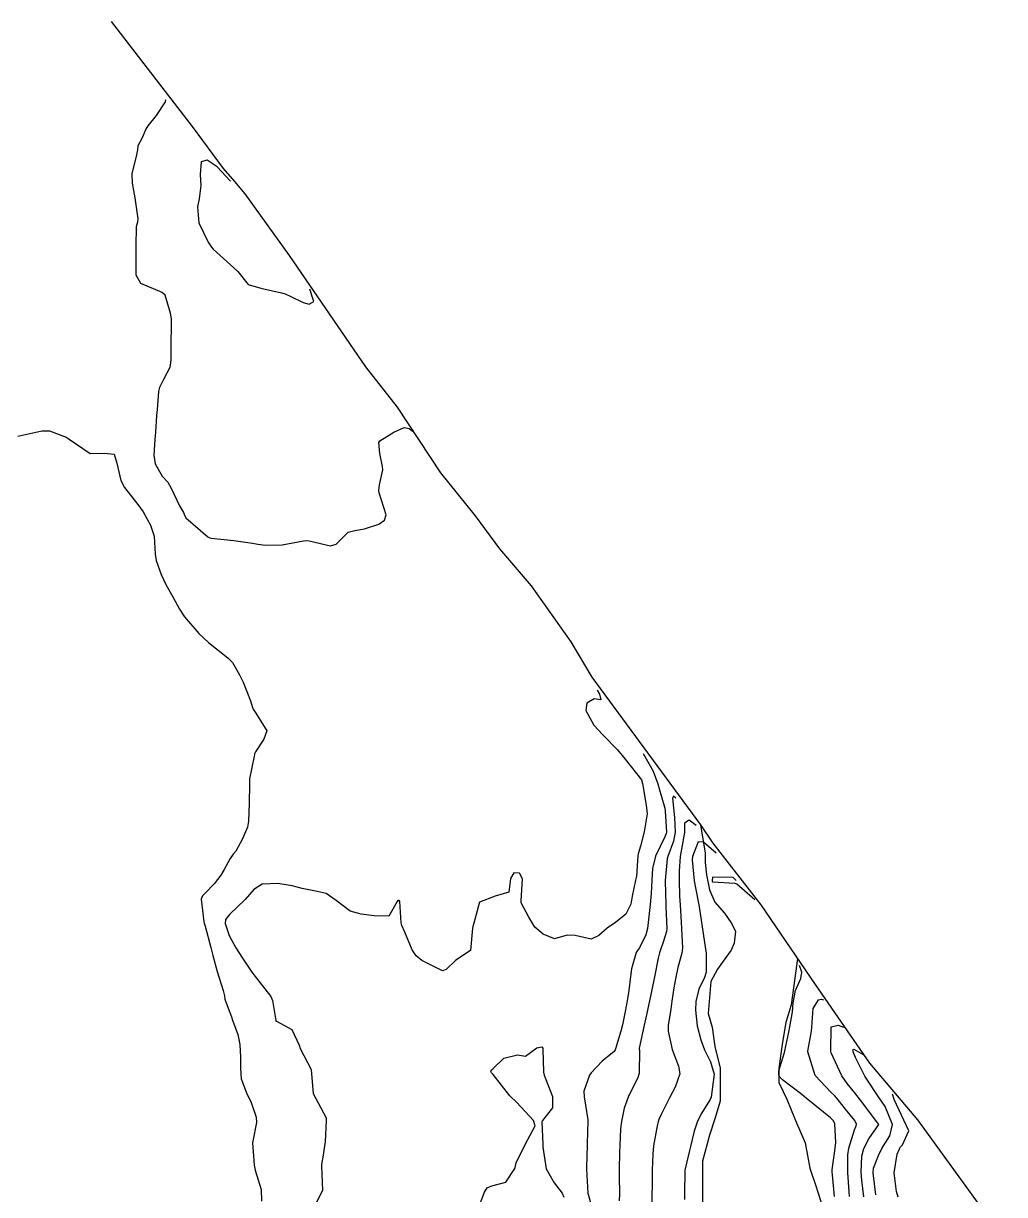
# Model space of a CAD drawing. Header units: metres. Extents: x 307586 to 320046, y 7427249 to 7434250.
# Drawn here: x 311384.6 to 311465.9, y 7432677.1 to 7432774.1 of the extents above; entities that cross this region are included whole.
import ezdxf

# ---------------------------------------------------------------- set-up
doc = ezdxf.new("R2010")
doc.units = ezdxf.units.M
doc.header["$MEASUREMENT"] = 0
for name, color, linetype in [('Area', 45, 'Continuous'), ('Curvas de Nivel 1m', 11, 'Continuous'), ('Curvas de Nivel 5m', 15, 'Continuous'), ('Hidrografia', 140, 'Continuous')]:
    doc.layers.add(name, color=color, linetype=linetype)

msp = doc.modelspace()

# ---------------------------------------------------------------- linework, layer by layer
at = {"layer": 'Area'}
msp.add_polyline3d([(311391.845, 7432774.286, 716.918), (311398.544, 7432765.592, 722.198), (311401.122, 7432762.11, 720.408), (311402.058, 7432761.035, 721.288), (311402.914, 7432760.019, 719.758), (311406.575, 7432754.906, 715.188), (311412.916, 7432745.686, 715.248), (311415.534, 7432742.342, 720.148), (311419.134, 7432736.921, 716.088), (311421.996, 7432733.336, 716.688), (311424.008, 7432730.608, 716.338), (311426.628, 7432727.545, 716.228), (311429.922, 7432722.917, 716.699), (311431.668, 7432719.979, 721.089), (311440.653, 7432707.738, 719.588), (311441.684, 7432706.24, 719.758), (311445.653, 7432701.119, 718.678), (311450.175, 7432694.521, 715.268), (311454.671, 7432688.019, 720.198), (311458.635, 7432683.318, 723.128), (311465.855, 7432673.376, 716.938)], dxfattribs=at)
at = {"layer": 'Curvas de Nivel 1m', "flags": 128}
for points, elevation in [([(311396.303, 7432767.83), (311396.326, 7432767.76), (311396.308, 7432767.651), (311395.574, 7432766.505), (311394.876, 7432765.665), (311394.697, 7432765.379), (311394.398, 7432764.666), (311394.055, 7432764.008), (311394.014, 7432763.676), (311393.948, 7432763.246), (311393.556, 7432761.682), (311393.579, 7432760.905), (311393.805, 7432759.678), (311394.04, 7432757.951), (311394.015, 7432757.674), (311393.907, 7432757.274), (311393.877, 7432755.676), (311393.886, 7432754.058), (311393.867, 7432753.676), (311393.892, 7432753.309), (311394.252, 7432752.611), (311396.032, 7432751.865), (311396.244, 7432751.713), (311396.27, 7432751.676), (311396.285, 7432751.649), (311396.733, 7432750.148), (311396.806, 7432749.641), (311396.807, 7432749.049), (311396.773, 7432747.641), (311396.782, 7432746.244), (311396.69, 7432745.642), (311396.158, 7432744.641), (311395.832, 7432743.969), (311395.765, 7432743.654), (311395.64, 7432742.142), (311395.6, 7432741.655), (311395.5, 7432740.265), (311395.446, 7432739.657), (311395.374, 7432738.366), (311395.491, 7432737.656), (311396.063, 7432736.622), (311396.544, 7432736.129), (311396.814, 7432735.639), (311397.491, 7432734.168), (311397.833, 7432733.623), (311397.893, 7432733.493), (311398.018, 7432733.178), (311399.836, 7432731.602), (311400.002, 7432731.512), (311400.115, 7432731.486), (311402, 7432731.312), (311403.535, 7432731.093), (311403.997, 7432731), (311404.618, 7432730.923), (311405.997, 7432730.954), (311407.764, 7432731.267), (311408.001, 7432731.306), (311408.236, 7432731.262), (311409.997, 7432730.865), (311410.486, 7432730.987), (311410.936, 7432731.471), (311411.469, 7432732.004), (311412.01, 7432732.142), (311412.835, 7432732.271), (311414.015, 7432732.653), (311414.471, 7432732.973), (311414.616, 7432733.424), (311414.05, 7432735.258), (311414.017, 7432735.431), (311414.058, 7432735.907), (311414.339, 7432737.159), (311414.317, 7432737.428), (311414.089, 7432738.515), (311414.019, 7432739.431), (311414.104, 7432739.566), (311415.258, 7432740.272), (311416.116, 7432740.673), (311416.519, 7432740.591), (311416.813, 7432740.35)], 716), ([(311384.105, 7432739.952), (311385.603, 7432740.28), (311386.109, 7432740.376), (311386.725, 7432740.377), (311388.104, 7432739.861), (311388.27, 7432739.738), (311390.085, 7432738.517), (311391.267, 7432738.526), (311392.084, 7432738.443), (311392.309, 7432737.696), (311392.645, 7432736.277), (311392.936, 7432735.687), (311394.032, 7432734.29), (311394.486, 7432733.665), (311395.1, 7432732.571), (311395.392, 7432731.656), (311395.482, 7432730.161), (311395.563, 7432729.654), (311395.965, 7432728.472), (311396.359, 7432727.644), (311396.944, 7432726.636), (311397.505, 7432725.626), (311397.923, 7432724.991), (311399.103, 7432723.608), (311399.895, 7432722.851), (311401.496, 7432721.584), (311401.879, 7432721.186), (311402.474, 7432720.176), (311402.768, 7432719.566), (311403.367, 7432718.03), (311403.527, 7432717.555), (311403.61, 7432717.333), (311403.828, 7432717.011), (311404.724, 7432715.541), (311404.495, 7432714.851), (311403.787, 7432713.792), (311403.715, 7432713.62), (311403.7, 7432713.551), (311403.671, 7432713.44), (311403.292, 7432711.557), (311403.287, 7432711.086), (311403.265, 7432709.557), (311403.219, 7432708.059), (311403.123, 7432707.559), (311402.719, 7432706.58), (311402.168, 7432705.573), (311401.947, 7432705.318), (311401.684, 7432704.956), (311401.195, 7432704.06), (311400.912, 7432703.588), (311400.381, 7432702.867), (311399.648, 7432702.104), (311399.391, 7432701.857), (311399.296, 7432701.603), (311399.508, 7432699.718), (311399.545, 7432699.601), (311399.619, 7432699.365), (311400.083, 7432697.595), (311400.245, 7432696.935), (311400.604, 7432695.59), (311401.118, 7432694.016), (311401.213, 7432693.583), (311401.253, 7432693.296), (311401.533, 7432692.548), (311401.8, 7432691.85), (311401.9, 7432691.574), (311402.331, 7432690.388), (311402.493, 7432689.565), (311402.547, 7432688.504), (311402.542, 7432687.564), (311402.617, 7432686.715), (311403.06, 7432685.556), (311403.441, 7432684.743), (311403.842, 7432683.546), (311403.886, 7432683.078), (311403.56, 7432681.548), (311403.545, 7432681.405), (311403.676, 7432679.547), (311403.776, 7432679.147), (311404.263, 7432677.541), (311404.3, 7432676.584)], 717), ([(311432.093, 7432718.91), (311432.284, 7432718.57), (311432.405, 7432718.101), (311431.847, 7432718.175), (311431.25, 7432717.818), (311431.159, 7432717.227), (311431.821, 7432716.008), (311432.582, 7432715.208), (311433.794, 7432713.96), (311434.408, 7432713.184), (311435.766, 7432711.466), (311435.861, 7432711.169), (311436.129, 7432709.546), (311436.2, 7432709.163), (311436.237, 7432708.661), (311435.993, 7432707.166), (311435.701, 7432705.979), (311435.507, 7432705.36), (311435.471, 7432705.172), (311435.348, 7432703.493), (311435.287, 7432703.174), (311434.994, 7432701.832), (311434.881, 7432701.178), (311434.476, 7432700.34), (311433.628, 7432699.652), (311432.93, 7432699.2), (311432.242, 7432698.582), (311431.609, 7432698.281), (311430.267, 7432698.58), (311429.613, 7432698.61), (311428.559, 7432698.3), (311427.614, 7432698.686), (311426.93, 7432699.27), (311426.446, 7432700.092), (311425.814, 7432701.287), (311425.797, 7432701.44), (311425.908, 7432703.286), (311425.67, 7432703.75), (311425.184, 7432703.781), (311424.916, 7432703.297), (311424.77, 7432702.181), (311423.648, 7432701.844), (311422.349, 7432701.329), (311421.883, 7432699.594), (311421.806, 7432699.337), (311421.767, 7432699.191), (311421.593, 7432697.34), (311420.4, 7432696.537), (311419.577, 7432695.766), (311419.277, 7432695.662), (311417.584, 7432696.509), (311417.093, 7432696.892), (311416.777, 7432697.392), (311416.16, 7432698.856), (311415.913, 7432699.406), (311415.858, 7432699.64), (311415.738, 7432701.409), (311415.703, 7432701.469), (311415.644, 7432701.487), (311415.576, 7432701.478), (311415.531, 7432701.411), (311414.854, 7432700.194), (311413.631, 7432700.216), (311412.539, 7432700.353), (311411.634, 7432700.606), (311410.486, 7432701.472), (311409.649, 7432702.061), (311408.909, 7432702.229), (311407.653, 7432702.465), (311406.837, 7432702.695), (311405.657, 7432702.894), (311404.358, 7432702.841), (311403.651, 7432702.39), (311402.944, 7432701.56), (311401.63, 7432700.322), (311401.297, 7432699.913), (311401.275, 7432699.583), (311401.608, 7432698.585), (311402.151, 7432697.572), (311402.717, 7432696.696), (311403.491, 7432695.551), (311403.571, 7432695.434), (311405.055, 7432693.535), (311405.203, 7432693.197), (311405.468, 7432691.531), (311405.486, 7432691.494), (311405.522, 7432691.473), (311406.804, 7432690.799), (311407.401, 7432689.502), (311407.499, 7432689.211), (311408.397, 7432687.491), (311408.482, 7432686.471), (311408.573, 7432685.489), (311409.429, 7432683.895), (311409.637, 7432683.478), (311409.652, 7432683.246), (311409.552, 7432681.479), (311409.539, 7432681.341), (311409.392, 7432680.384), (311409.258, 7432679.608), (311409.26, 7432679.481), (311409.353, 7432677.48), (311408.688, 7432676.138)], 716), ([(311438.623, 7432709.96), (311438.432, 7432710.112), (311438.336, 7432709.959), (311438.506, 7432708.358), (311438.565, 7432707.131), (311438.433, 7432706.405), (311437.965, 7432705.137), (311437.908, 7432704.919), (311437.724, 7432703.139), (311437.724, 7432703.077), (311437.796, 7432701.138), (311437.803, 7432700.977), (311437.874, 7432699.137), (311437.852, 7432698.905), (311437.608, 7432698.113), (311437.342, 7432697.398), (311437.257, 7432697.145), (311437.145, 7432696.703), (311436.84, 7432695.151), (311436.625, 7432694.086), (311436.432, 7432693.157), (311436.142, 7432691.774), (311436.008, 7432691.163), (311435.588, 7432689.253), (311435.584, 7432689.169), (311435.599, 7432689.071), (311435.573, 7432687.168), (311435.469, 7432686.804), (311434.93, 7432685.703), (311434.677, 7432685.178), (311434.348, 7432684.272), (311434.109, 7432683.183), (311434.044, 7432682.556), (311433.977, 7432681.184), (311433.959, 7432680.623), (311433.914, 7432679.185), (311433.915, 7432678.645), (311433.943, 7432677.184), (311433.932, 7432676.599)], 714), ([(311440.293, 7432707.68), (311439.718, 7432708.135), (311439.336, 7432707.898), (311439.345, 7432707.497), (311439.344, 7432707.124), (311439.09, 7432705.735), (311438.975, 7432705.127), (311438.886, 7432703.916), (311438.883, 7432703.128), (311438.927, 7432701.851), (311438.975, 7432701.127), (311439.058, 7432699.696), (311439.1, 7432699.125), (311439.161, 7432697.563), (311439.105, 7432697.125), (311438.783, 7432695.926), (311438.619, 7432695.13), (311438.455, 7432694.235), (311438.284, 7432693.133), (311438.191, 7432692.478), (311437.987, 7432691.135), (311437.986, 7432690.667), (311438.32, 7432689.132), (311438.85, 7432687.759), (311438.958, 7432687.125), (311438.573, 7432686.018), (311438.098, 7432685.134), (311437.878, 7432684.704), (311437.433, 7432683.798), (311437.222, 7432683.347), (311437.153, 7432683.144), (311437.083, 7432682.809), (311436.781, 7432681.149), (311436.706, 7432680.46), (311436.66, 7432679.151), (311436.645, 7432677.869), (311436.634, 7432677.151), (311436.622, 7432676.428)], 713), ([(311441.953, 7432705.41), (311440.903, 7432706.314), (311440.472, 7432706.346), (311440.003, 7432705.117), (311439.965, 7432704.841), (311440.139, 7432703.115), (311440.25, 7432702.521), (311440.526, 7432701.111), (311440.688, 7432700.054), (311440.831, 7432699.108), (311441.055, 7432697.651), (311441.118, 7432697.105), (311441.127, 7432695.555), (311441.005, 7432695.106), (311440.528, 7432694.141), (311440.269, 7432693.113), (311440.241, 7432692.407), (311440.379, 7432691.111), (311440.676, 7432689.944), (311440.994, 7432689.105), (311441.488, 7432688.117), (311441.805, 7432687.095), (311441.535, 7432685.18), (311441.501, 7432685.099), (311441.486, 7432685.066), (311441.451, 7432685.004), (311440.728, 7432683.812), (311440.378, 7432683.11), (311440.145, 7432682.383), (311439.847, 7432681.116), (311439.756, 7432680.759), (311439.384, 7432679.264), (311439.358, 7432679.146), (311439.354, 7432679.12), (311439.325, 7432677.149), (311439.326, 7432677.12), (311439.349, 7432676.706)], 712), ([(311443.613, 7432703.14), (311443.357, 7432703.385), (311441.668, 7432703.406), (311441.615, 7432703.149), (311441.622, 7432703.1), (311441.662, 7432703.038), (311443.514, 7432702.925), (311443.661, 7432702.868), (311445.153, 7432701.56)], 711), ([(311451.769, 7432676.974), (311451.59, 7432678.766), (311451.577, 7432678.977), (311451.582, 7432679.175), (311451.815, 7432680.974), (311451.867, 7432681.431), (311451.804, 7432682.974), (311451.682, 7432683.232), (311451.431, 7432683.49), (311449.561, 7432684.999), (311449.454, 7432685.085), (311449.056, 7432685.405), (311447.469, 7432686.632), (311447.258, 7432686.811), (311447.143, 7432687.025), (311447.143, 7432687.36), (311447.494, 7432688.434), (311447.624, 7432688.896), (311447.653, 7432689.018), (311447.974, 7432690.56), (311448.077, 7432691.014), (311448.29, 7432692.258), (311448.346, 7432693.012), (311448.546, 7432694.023), (311448.987, 7432695.006), (311449.045, 7432695.538), (311448.863, 7432696.1)], 712), ([(311453.016, 7432676.955), (311452.979, 7432677.336), (311452.867, 7432678.958), (311452.856, 7432680.417), (311452.942, 7432680.957), (311453.426, 7432682.47), (311453.573, 7432682.807), (311453.593, 7432682.948), (311453.436, 7432683.245), (311452.687, 7432684.206), (311452.074, 7432684.971), (311451.788, 7432685.307), (311451.459, 7432685.615), (311450.152, 7432686.993), (311449.553, 7432688.949), (311449.558, 7432688.999), (311449.872, 7432690.644), (311449.893, 7432690.996), (311449.995, 7432692.539), (311450.426, 7432693.242), (311450.671, 7432693.31), (311450.863, 7432693.24)], 713), ([(311454.187, 7432676.942), (311454.015, 7432678.302), (311453.977, 7432678.944), (311454.032, 7432680.309), (311454.199, 7432680.942), (311454.617, 7432681.736), (311455.433, 7432682.93), (311453.905, 7432684.945), (311453.459, 7432685.538), (311452.827, 7432686.32), (311452.362, 7432686.967), (311451.501, 7432688.872), (311451.472, 7432688.98), (311451.468, 7432689.016), (311451.492, 7432690.98), (311451.494, 7432691.01), (311452.078, 7432691.143), (311452.503, 7432690.99)], 714), ([(311422.412, 7432676.393), (311422.773, 7432677.319), (311422.991, 7432677.682), (311423.361, 7432677.838), (311424.522, 7432678.142), (311425.292, 7432679.291), (311425.306, 7432679.368), (311425.388, 7432679.751), (311426.138, 7432681.279), (311426.975, 7432682.823), (311426.832, 7432683.269), (311425.445, 7432684.74), (311424.857, 7432685.296), (311423.471, 7432687.07), (311423.356, 7432687.196), (311423.283, 7432687.313), (311423.345, 7432687.442), (311423.477, 7432687.565), (311424.381, 7432688.409), (311425.494, 7432688.683), (311426.173, 7432688.599), (311427.102, 7432689.266), (311427.504, 7432689.366), (311427.588, 7432689.259), (311427.595, 7432689.166), (311427.654, 7432687.258), (311427.713, 7432687.015), (311428.395, 7432685.251), (311428.397, 7432684.292), (311427.565, 7432683.259), (311427.527, 7432683.154), (311427.601, 7432681.258), (311427.609, 7432681.049), (311427.884, 7432679.255), (311428.533, 7432678.081), (311429.204, 7432677.241), (311429.349, 7432676.894)], 716), ([(311457.039, 7432676.905), (311456.9, 7432677.367), (311456.696, 7432678.91), (311456.962, 7432680.47), (311457.148, 7432680.904), (311457.242, 7432681.066), (311457.408, 7432681.251), (311457.929, 7432682.391), (311456.721, 7432685.009), (311456.563, 7432685.44)], 716)]:
    msp.add_lwpolyline(points, dxfattribs=dict(at, elevation=elevation))
at = {"layer": 'Curvas de Nivel 5m', "elevation": 715, "flags": 128}
for points in [[(311401.733, 7432761.07), (311400.61, 7432762.243), (311399.776, 7432762.81), (311399.302, 7432762.682), (311399.201, 7432761.612), (311399.253, 7432760.712), (311399.128, 7432759.612), (311398.996, 7432758.951), (311399.107, 7432757.612), (311399.883, 7432756.018), (311400.15, 7432755.601), (311400.29, 7432755.425), (311401.724, 7432754.133), (311402.264, 7432753.65), (311402.319, 7432753.579), (311403.199, 7432752.512), (311404.249, 7432752.2), (311405.955, 7432751.824), (311406.245, 7432751.725), (311406.732, 7432751.523), (311407.747, 7432751.017), (311408.237, 7432750.88), (311408.624, 7432751.112), (311408.293, 7432752.11)], [(311435.923, 7432713.66), (311436.731, 7432712.198), (311437.129, 7432711.15), (311437.255, 7432710.645), (311437.698, 7432709.141), (311437.739, 7432708.868), (311437.842, 7432707.139), (311437.826, 7432707.024), (311437.709, 7432706.767), (311436.932, 7432705.151), (311436.694, 7432704.139), (311436.624, 7432703.156), (311436.57, 7432702.074), (311436.505, 7432701.157), (311436.365, 7432699.894), (311436.276, 7432699.16), (311436.133, 7432698.645), (311435.599, 7432697.565), (311435.437, 7432697.33), (311435.341, 7432697.173), (311434.946, 7432695.809), (311434.862, 7432695.177), (311434.711, 7432694.023), (311434.585, 7432693.18), (311434.427, 7432692.288), (311434.194, 7432691.183), (311434.055, 7432690.648), (311433.617, 7432689.189), (311433.588, 7432689.103), (311433.5, 7432688.978), (311432.511, 7432688.181), (311431.598, 7432687.218), (311431.471, 7432687.015), (311431.008, 7432685.674), (311431.022, 7432685.224), (311431.324, 7432683.321), (311431.331, 7432683.221), (311431.266, 7432681.36), (311431.261, 7432681.221), (311431.214, 7432679.392), (311431.216, 7432679.222), (311431.329, 7432677.244), (311431.332, 7432677.22), (311431.352, 7432677.149), (311431.763, 7432675.64)], [(311455.175, 7432677.112), (311454.974, 7432678.934), (311455.004, 7432679.316), (311455.397, 7432680.362), (311455.686, 7432680.926), (311456.342, 7432681.993), (311456.57, 7432682.913), (311455.955, 7432684.415), (311455.455, 7432685.146), (311454.281, 7432686.942), (311453.496, 7432688.478), (311453.318, 7432688.953), (311453.307, 7432689.151), (311453.369, 7432689.156), (311454.153, 7432688.73)]]:
    msp.add_lwpolyline(points, dxfattribs=at)
at = {"layer": 'Hidrografia'}
for points in [[(311440.653, 7432707.738), (311441.06, 7432705.413), (311441.06, 7432704.62), (311441.173, 7432703.6), (311441.4, 7432702.353), (311441.854, 7432701.333), (311442.647, 7432700.426), (311443.214, 7432699.633), (311443.555, 7432698.953), (311443.441, 7432697.933), (311443.214, 7432697.366), (311442.534, 7432696.46), (311442.08, 7432695.78), (311441.513, 7432694.76), (311441.285, 7432692.118), (311441.625, 7432690.985), (311441.852, 7432689.398), (311442.305, 7432687.585), (311442.305, 7432684.865), (311441.852, 7432683.391), (311441.398, 7432682.031), (311440.831, 7432679.878), (311440.831, 7432677.951), (311440.831, 7432676.478)], [(311448.706, 7432696.665), (311448.388, 7432694.434), (311448.169, 7432692.827), (311447.73, 7432691.367), (311447.584, 7432690.564), (311447.438, 7432689.541), (311447.292, 7432688.592), (311447.146, 7432687.57), (311447.146, 7432686.401), (311447.511, 7432685.671), (311447.803, 7432685.014), (311448.534, 7432683.262), (311449.342, 7432681.412), (311449.707, 7432679.294), (311450.219, 7432677.834), (311450.803, 7432676.008)]]:
    msp.add_lwpolyline(points, dxfattribs=at)

doc.saveas('drawing.dxf')
